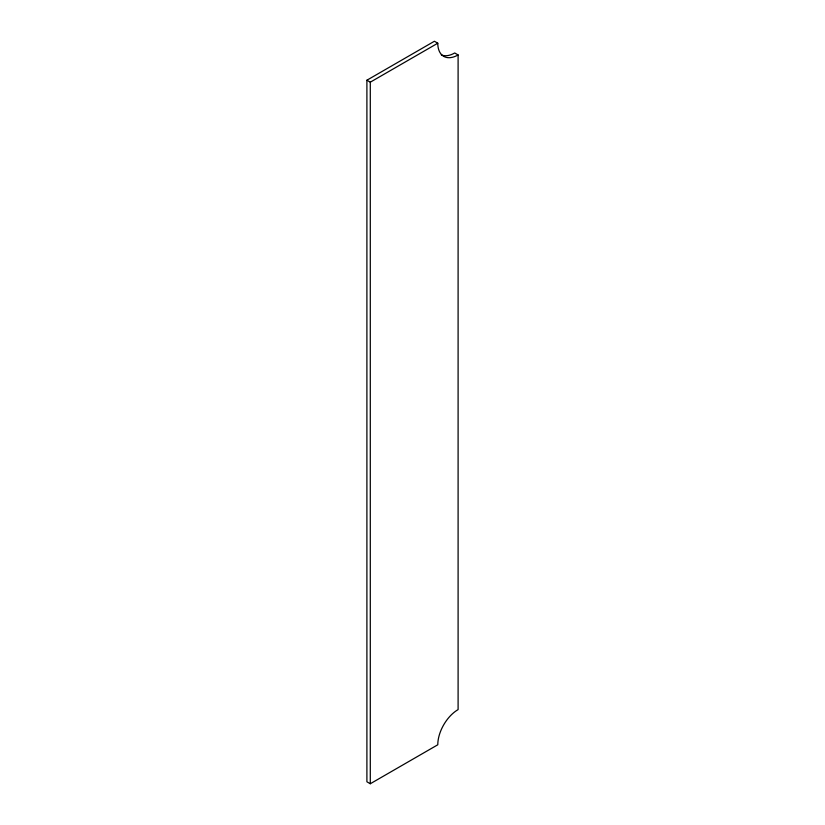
<?xml version="1.0" encoding="UTF-8"?>
<svg xmlns="http://www.w3.org/2000/svg" width="825" height="825" viewBox="0 0 825 825"><rect width="100%" height="100%" fill="white"/><g stroke="black" fill="none" stroke-linecap="round" stroke-linejoin="round"><path stroke-width="1.24" d="M366.898 80.221L434.404 41.25L437.786 43.209A28.72 16.582 -60 0 0 458.102 54.935L458.102 709.603A28.72 16.582 -60 0 0 437.786 744.779L370.291 783.75L366.898 781.791L366.898 80.221L370.291 82.18L437.786 43.209M458.102 54.935L454.709 52.975A28.72 16.582 -60 0 1 441.303 54.883M370.291 82.18L370.291 783.75"/></g></svg>
